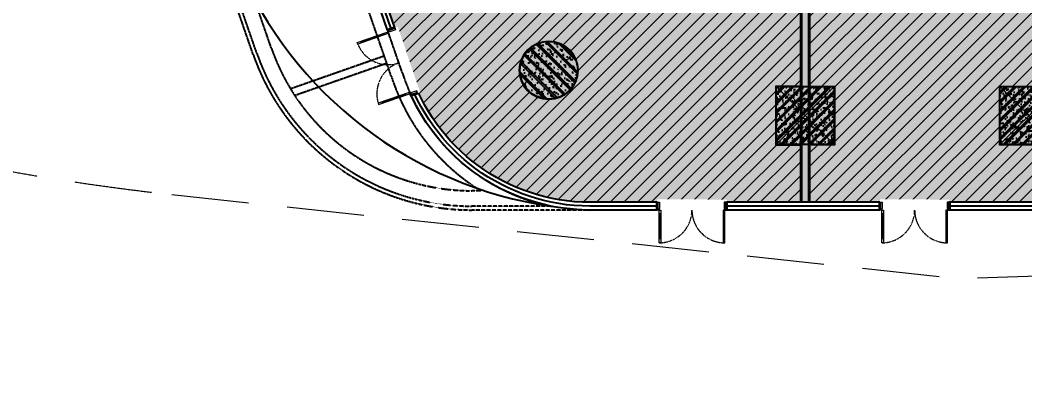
# Model space of a CAD drawing. Header units: millimetres. Extents: x -11451263 to 11578383104, y -507 to 1450429.
# Drawn here: x 11425880 to 11451929, y 1017327 to 1026686 of the extents above; entities that cross this region are included whole.
import ezdxf

# ---------------------------------------------------------------- set-up
doc = ezdxf.new("R2010")
doc.units = ezdxf.units.MM
doc.header["$MEASUREMENT"] = 0
for name, pattern in [('DASH', [0.35, 0.25, -0.1]), ('DASH2-1', [3, 2, -1]), ('HIDDEN2', [0.1875, 0.125, -0.0625])]:
    doc.linetypes.add(name, pattern=pattern)
doc.layers.get('0').update_dxf_attribs({"linetype": 'CONTINUOUS', "lineweight": 13})
doc.layers.get('Defpoints').update_dxf_attribs({"color": 5, "linetype": 'CONTINUOUS', "lineweight": 13})
for name, color, linetype in [('A-GLAZ', 135, 'CONTINUOUS'), ('canopy', 2, 'DASH'), ('xref.asix of  podium$0$xref.asix of  podium$0$KC2-DIM', 251, 'CONTINUOUS'), ('xref.asix of  podium$0$xref.asix of  podium$0$KT-Net cot vach', 6, 'CONTINUOUS'), ('Xref.Asix of Basement B2$0$KT-Net cot vach', 6, 'CONTINUOUS')]:
    doc.layers.add(name, color=color, linetype=linetype)
for name, color, linetype, lineweight in [('CUA', 37, 'CONTINUOUS', 13), ('DO DIEN TICH THONG THUY', 141, 'CONTINUOUS', 13), ('KT-Kich thuoc', 159, 'CONTINUOUS', 18), ('KT-Net cat', 1, 'CONTINUOUS', 40), ('KT-Net thay', 7, 'CONTINUOUS', 25), ('KT-Net to mau', 159, 'CONTINUOUS', 18)]:
    doc.layers.add(name, color=color, linetype=linetype, lineweight=lineweight)
pattern_1 = [(45, (0, 0), (-176.7766952966369, 176.7766952966369), [])]

# ---------------------------------------------------------------- blocks, each defined once
blk = doc.blocks.new('xref.asix of  podium$0$xref.asix of  podium$0$C1500')
at = {"layer": 'xref.asix of  podium$0$xref.asix of  podium$0$KT-Net cot vach'}
h = blk.add_hatch(dxfattribs=at)
h.set_pattern_fill('1BETONG2-BOP', color=250, scale=50, style=0, pattern_type=2)
h.set_pattern_definition([(49.99999999999999, (103512.2201552597, -41871.032165007), (358.6300913003767, -31.37606749129755), [37.5, -412.5]), (355, (103512.2201552597, -41871.032165007), (-69.3756668065, 376.0960668500059), [30, -330]), (100.4514, (103542.1059952597, -41873.64683500701), (289.2546908570108, 344.7197710304768), [31.870095, -350.571056]), (46.18420000000001, (103512.2201552597, -41771.032165007), (533.6205243128222, -82.75950716450905), [56.25, -618.75]), (96.6356, (103556.6885277597, -41777.928818507), (467.3313527743517, 487.0589354502209), [47.805144, -525.8565]), (351.1842, (103512.2201552597, -41771.032165007), (467.3309725668136, 487.0593004626623), [45, -495]), (21, (103562.2201552597, -41796.032165007), (298.4535260592309, -201.3094453326694), [37.5, -412.5]), (226, (103562.2201552597, -41796.032165007), (335.9410612363429, -182.7699045802956), [29.99999999999999, -329.9999999999999]), (71.4514, (103587.0912717597, -41812.807968007), (420.111314290745, 161.2652483549762), [31.870095, -350.571056]), (67.5, (103512.2201552597, -41871.032165007), (-77.95809165226936, 147.1872309201324), [0, -326, 0, -335, 0, -331.25]), (4.500000000000002, (103512.2201552597, -41871.032165007), (141.6754619393668, 190.0515942692064), [0, -191, 0, -318.5, 0, -126.25]), (327.5, (103400.7201552597, -41871.032165007), (266.9112180862045, -11.27743586718988), [0, -125, 0, -390, 0, -517.5]), (317.5, (103350.7201552597, -41871.032165007), (291.5930846711931, 50.05249116615887), [0, -162.5, 0, -259, 0, -367.5]), (315, (103512.2201552597, -41871.032165007), (150.2601910021414, 150.2601910021414), []), (315, (103512.2201552597, -41809.782165007), (150.2601910021414, 150.2601910021414), [])])
h.paths.add_polyline_path([(-2387.629219849594, 22.25616056041326, 1), (-887.6292198495939, 22.25616056041326, 1)])
at = {"color": 6, "ltscale": 0.25}
blk.add_circle((-1637.629219849594, 22.25616056041326), 749.9999999999657, dxfattribs=at)
blk = doc.blocks.new('*U114')
h = blk.add_hatch()
h.set_pattern_fill('VATLIEU04', color=250, scale=40, style=0, pattern_type=2)
h.set_pattern_definition([(49.99999999999999, (550, -550), (286.9040730403014, -25.10085399303804), [30, -330]), (355, (550, -550), (-55.50053344520001, 300.8768534800047), [24, -264]), (100.4514, (573.908672, -552.091736), (231.4037526856086, 275.7758168243814), [25.496076, -280.4568448]), (46.18420000000001, (550, -470), (426.8964194502578, -66.20760573160723), [45, -495]), (96.6356, (585.574698, -475.5173228), (373.8650822194813, 389.6471483601767), [38.2441152, -420.6852]), (351.1842, (550, -470), (373.8647780534509, 389.6474403701299), [36, -396]), (21, (590, -490), (238.7628208473847, -161.0475562661355), [30, -330]), (326.0000000000001, (590, -490), (97.32613276863269, 290.0600180187412), [24, -264]), (71.4514, (609.8968932, -503.4206424), (336.089051432596, 129.012198683981), [25.496076, -280.4568448]), (37.50000000000001, (550, -550), (4.863942126916267, 133.1575415325246), [0, -260.8, 0, -268, 0, -265]), (7.499999999999999, (550, -550), (105.2278149768594, 157.7646847529441), [0, -152.8, 0, -254.8, 0, -101]), (327.5, (460.8, -550), (213.5289744689636, -9.021948693751902), [0, -100, 0, -312, 0, -414]), (317.5, (420.8, -550), (233.2744677369545, 40.04199293292709), [0, -130, 0, -207.2, 0, -294]), (45, (550, -550), (-120.2081528017131, 120.2081528017131), []), (45, (550, -501), (-120.2081528017131, 120.2081528017131), [])])
h.paths.add_polyline_path([(-475, 475), (1025, 475), (1025, -1025), (-475, -1025)])
at = {"color": 6, "ltscale": 0.25}
blk.add_lwpolyline([(-475, 475), (1025, 475), (1025, -1025), (-475, -1025)], close=True, dxfattribs=at)
at = {"layer": 'Defpoints', "linetype": 'ByBlock', "ltscale": 30}
for p, q in [((1025, 475), (-475, -1025)), ((-475, 475), (1025, -1025))]:
    blk.add_line(p, q, dxfattribs=at)
blk = doc.blocks.new('Xref.Asix of Basement B2$0$COT 1-1501')
h = blk.add_hatch()
h.set_pattern_fill('VATLIEU04', color=250, scale=40, style=0, pattern_type=2)
h.set_pattern_definition([(49.99999999999999, (550, -550), (286.9040730403014, -25.10085399303804), [30, -330]), (355, (550, -550), (-55.50053344520001, 300.8768534800047), [24, -264]), (100.4514, (573.9086719993502, -552.0917360000312), (231.4037526856086, 275.7758168243814), [25.496076, -280.4568448]), (46.18420000000001, (550, -470), (426.8964194502578, -66.20760573160723), [45, -495]), (96.6356, (585.5746979992837, -475.5173228000058), (373.8650822194813, 389.6471483601767), [38.2441152, -420.6852]), (351.1842, (550, -470), (373.8647780534509, 389.6474403701299), [36, -396]), (21, (590, -490), (238.7628208473847, -161.0475562661355), [30, -330]), (326.0000000000001, (590, -490), (97.32613276863269, 290.0600180187412), [24, -264]), (71.4514, (609.8968931995332, -503.420642400044), (336.089051432596, 129.012198683981), [25.496076, -280.4568448]), (37.50000000000001, (550, -550), (4.863942126916267, 133.1575415325246), [0, -260.8, 0, -268, 0, -265]), (7.499999999999999, (550, -550), (105.2278149768594, 157.7646847529441), [0, -152.8, 0, -254.8, 0, -101]), (327.5, (460.8000000007451, -550), (213.5289744689636, -9.021948693751902), [0, -100, 0, -312, 0, -414]), (317.5, (420.8000000007451, -550), (233.2744677369545, 40.04199293292709), [0, -130, 0, -207.2, 0, -294]), (45, (550, -550), (-120.2081528017131, 120.2081528017131), []), (45, (550, -501), (-120.2081528017131, 120.2081528017131), [])])
h.paths.add_polyline_path([(-475, 475), (1025, 475), (1025, -1025), (-475, -1025)])
at = {"color": 6, "ltscale": 0.25}
blk.add_lwpolyline([(-475, 475), (1025, 475), (1025, -1025), (-475, -1025)], close=True, dxfattribs=at)
at = {"layer": 'Defpoints', "linetype": 'ByBlock', "ltscale": 30}
for p, q in [((1025, 475), (-475, -1025)), ((-475, 475), (1025, -1025))]:
    blk.add_line(p, q, dxfattribs=at)
blk = doc.blocks.new('xref.asix of  podium$0$xref.asix of  podium$0$MBCot-PN-flat-22')
at = {"layer": 'xref.asix of  podium$0$xref.asix of  podium$0$KC2-DIM'}
blk.add_blockref('xref.asix of  podium$0$xref.asix of  podium$0$C1500', (56026.66503876448, -32074.01372445503), dxfattribs=at)
at = {"layer": 'Xref.Asix of Basement B2$0$KT-Net cot vach'}
for name, p in [('Xref.Asix of Basement B2$0$COT 1-1501', (60761.80540549755, -32951.61682704126)), ('*U114', (66561.80540549755, -32951.61682704126))]:
    blk.add_blockref(name, p, dxfattribs=at)
blk = doc.blocks.new('*U246')
at = {"layer": 'CUA'}
for p, q in [((11442487.31815845, 1021659.265721966), (11442447.31815848, 1021659.264070475)), ((11442467.31815846, 1021659.26489622), (11442467.34499518, 1021009.264896922)), ((11444107.31815677, 1021659.332607334), (11444147.31815674, 1021659.334258825)), ((11444127.31815675, 1021659.33343308), (11444127.34499348, 1021009.333433781)), ((11442487.34499517, 1021009.265722667), (11442447.3449952, 1021009.264071177)), ((11444107.34499349, 1021009.332608036), (11444147.34499346, 1021009.334259526))]:
    blk.add_line(p, q, dxfattribs=at)
for points in [[(11442397.30576927, 1021959.336323082), (11442457.30576922, 1021959.338800318), (11442457.31237825, 1021799.264483228), (11442447.31237826, 1021799.264070356), (11442447.31402975, 1021759.26407039), (11442397.3140298, 1021759.262006027)], [(11444197.30576744, 1021959.410640158), (11444137.3057675, 1021959.408162922), (11444137.31237653, 1021799.333845833), (11444147.31237652, 1021799.334258705), (11444147.31402801, 1021759.334258739), (11444197.31402797, 1021759.336323103)], [(11442447.31402975, 1021759.26407039), (11442487.31402972, 1021759.26572188), (11442487.34912389, 1020909.265722752), (11442447.34912393, 1020909.264071262)], [(11444147.31402801, 1021759.334258739), (11444107.31402804, 1021759.332607249), (11444107.34912222, 1020909.332608121), (11444147.34912219, 1020909.334259612)]]:
    blk.add_lwpolyline(points, close=True, dxfattribs=at)
at = {"layer": 'CUA', "linetype": 'HIDDEN2'}
for centre, radius, start, end in [((11442447.31402975, 1021759.26407039), 849.9999998530715, 270.0024048669189, 0.002365586658900835), ((11444147.31402801, 1021759.334258741), 849.9999998541882, 180.0023655866589, 270.0023263197432)]:
    blk.add_arc(centre, radius, start, end, dxfattribs=at)
blk = doc.blocks.new('KHHFG-flat-42')
blk.add_wipeout([(-1884.3084356654433, 79.61530733713857), (-1884.162269653752, -238.4600480737863), (-84.11101673729695, -264.06321000750177), (-84.2836583703754, 70.29762198869139)]).dxf.layer = 'KT-Kich thuoc'
at = {"layer": 'KT-Net cat'}
for p, q in [((-1884.16385435313, -200.0777921419358), (-1884.172111805528, -0.07779231236781925)), ((-84.16385588608682, -200.0034750658087), (-84.172113340348, -0.003475236357189715))]:
    blk.add_line(p, q, dxfattribs=at)
at = {"layer": 'CUA'}
blk.add_blockref('*U246', (-11444281.48152891, -1021959.339798319), dxfattribs=at)
blk = doc.blocks.new('*U248')
at = {"layer": 'CUA'}
for p, q in [((11448261.156804, 1021659.265721966), (11448221.15680403, 1021659.264070475)), ((11448241.15680402, 1021659.26489622), (11448241.18364074, 1021009.264896922)), ((11449881.15680232, 1021659.332607334), (11449921.15680229, 1021659.334258825)), ((11449901.15680231, 1021659.33343308), (11449901.18363903, 1021009.333433781)), ((11448261.18364072, 1021009.265722667), (11448221.18364076, 1021009.264071177)), ((11449881.18363905, 1021009.332608036), (11449921.18363901, 1021009.334259526))]:
    blk.add_line(p, q, dxfattribs=at)
for points in [[(11448171.14441483, 1021959.336323082), (11448231.14441478, 1021959.338800318), (11448231.15102381, 1021799.264483228), (11448221.15102382, 1021799.264070356), (11448221.15267531, 1021759.26407039), (11448171.15267535, 1021759.262006027)], [(11449971.144413, 1021959.410640158), (11449911.14441305, 1021959.408162922), (11449911.15102208, 1021799.333845833), (11449921.15102207, 1021799.334258705), (11449921.15267356, 1021759.334258739), (11449971.15267352, 1021759.336323103)], [(11448221.15267531, 1021759.26407039), (11448261.15267527, 1021759.26572188), (11448261.18776945, 1020909.265722752), (11448221.18776948, 1020909.264071262)], [(11449921.15267356, 1021759.334258739), (11449881.1526736, 1021759.332607249), (11449881.18776777, 1020909.332608121), (11449921.18776774, 1020909.334259612)]]:
    blk.add_lwpolyline(points, close=True, dxfattribs=at)
at = {"layer": 'CUA', "linetype": 'HIDDEN2'}
for centre, radius, start, end in [((11448221.15267531, 1021759.26407039), 849.9999998530715, 270.0024048669189, 0.002365586658900835), ((11449921.15267357, 1021759.334258741), 849.9999998541882, 180.0023655866589, 270.0023263197432)]:
    blk.add_arc(centre, radius, start, end, dxfattribs=at)
blk = doc.blocks.new('KHHFG-flat-43')
blk.add_wipeout([(-1884.3084356654433, 79.61530733713857), (-1884.162269653752, -238.4600480737863), (-84.11101673543419, -264.06321000750177), (-84.2836583703754, 70.29762198869139)]).dxf.layer = 'KT-Kich thuoc'
at = {"layer": 'KT-Net cat'}
for p, q in [((-1884.16385435313, -200.0777921419358), (-1884.172111805528, -0.07779231236781925)), ((-84.16385588608682, -200.0034750658087), (-84.172113340348, -0.003475236357189715))]:
    blk.add_line(p, q, dxfattribs=at)
at = {"layer": 'CUA'}
blk.add_blockref('*U248', (-11450055.32017446, -1021959.339798319), dxfattribs=at)
blk = doc.blocks.new('WWW')
at = {"layer": 'Defpoints', "linetype": 'DASH2-1', "lineweight": 13, "ltscale": 1000, "flags": 128}
blk.add_lwpolyline([(11429816.83619249, 1022160.11654377), (11450185.49670112, 1019986.391927242), (11488615.66733754, 1021167.255579472), (11491469.21243858, 1024811.360972404), (11462655.78743005, 1159053.890039921), (11457975.31629252, 1176930.890178204), (11455625.97722399, 1177744.852323532), (11446686.1578691, 1170981.351434231), (11423166.61122441, 1153069.948107719), (11399484.09766066, 1135982.713739872, 0.6848770391193201), (11429816.83619249, 1022160.116543293)], format="xyb", dxfattribs=at)
blk = doc.blocks.new('jghhjkghjkgj')
at = {"true_color": 0xf28888}
h = blk.add_hatch(color=11, dxfattribs=at)
h.dxf.hatch_style = 1
edge = h.paths.add_edge_path()
edge.add_line((11466283.08677676, 1045159.335215801), (11466283.08677676, 1032759.335220281))
edge.add_line((11466283.08677676, 1032759.335220281), (11454833.10188411, 1032759.335211071))
edge.add_line((11454833.10188411, 1032759.335211071), (11454833.10188672, 1032759.335226902))
edge.add_line((11454833.10188672, 1032759.335226902), (11446133.10186902, 1032759.3352269))
edge.add_line((11446133.10186902, 1032759.3352269), (11446133.10186902, 1033609.887757531))
edge.add_line((11446133.10186902, 1033609.887757531), (11445918.34170108, 1034231.933613925))
edge.add_line((11445918.34170108, 1034231.933613925), (11441901.02721401, 1032844.963307458))
edge.add_line((11441901.02721401, 1032844.963307458), (11442357.91166952, 1031521.612310319))
edge.add_line((11442357.91166952, 1031521.612310319), (11437915.23475826, 1029987.786419866))
edge.add_line((11437915.23475826, 1029987.786419866), (11437458.35030321, 1031311.137415706))
edge.add_line((11437458.35030321, 1031311.137415706), (11434312.39998763, 1030200.561528921))
edge.add_line((11434312.39998763, 1030200.561528921), (11435976.77098569, 1025390.916321477))
edge.add_arc((11440657.9651616, 1026868.049281125), 4908.716807176173, 197.5128920587287, 269.9282477989292)
edge.add_line((11440651.81791748, 1021959.336323082), (11485787.3255549, 1021959.335528439))
edge.add_arc((11485787.3255549, 1026814.91715749), 4855.581629050896, 270, 361.0120359737786)
edge.add_arc((11484052.80172972, 1026784.276452285), 6590.376070164582, 1.012035973778448, 7.072161650935872)
edge.add_line((11490593.03739566, 1027595.679052872), (11489889.44111853, 1030859.31749462))
edge.add_line((11489889.44111853, 1030859.31749462), (11485433.10186893, 1030859.31749462))
edge.add_line((11485433.10186893, 1030859.31749462), (11482533.20086868, 1030859.324810097))
edge.add_line((11482533.20086868, 1030859.324810097), (11475333.10290397, 1030859.310179142))
edge.add_line((11475333.10290397, 1030859.310179142), (11475333.10290397, 1032759.16139457))
edge.add_line((11475333.10290397, 1032759.16139457), (11475083.10187549, 1032759.335220757))
edge.add_line((11475083.10187549, 1032759.335220757), (11475083.10187549, 1043199.335220757))
edge.add_line((11475083.10187549, 1043199.335220757), (11475083.08677676, 1044046.175538429))
edge.add_line((11475083.08677676, 1044046.175538429), (11475083.08677676, 1045159.336010444))
edge.add_line((11475083.08677676, 1045159.336010444), (11466283.08677676, 1045159.335215801))
at = {"elevation": -7.59479239525951e-05}
blk.add_lwpolyline([(11482533.20086868, 1030859.324810097), (11475333.10290397, 1030859.310179142), (11475333.10290397, 1032759.16139457), (11475083.10187549, 1032759.335220757), (11475083.10187549, 1043199.335220757), (11475083.08677676, 1044046.175538429), (11475083.08677676, 1045159.336010444), (11466283.08677676, 1045159.335215801), (11466283.08677676, 1032759.335220281), (11454833.10188411, 1032759.335211071), (11454833.10188672, 1032759.335226902), (11446133.10186902, 1032759.3352269), (11446133.10186902, 1033609.887757531), (11445918.34170108, 1034231.933613925), (11441901.02721401, 1032844.963307458), (11442357.91166952, 1031521.612310319), (11437915.23475826, 1029987.786419866), (11437458.35030321, 1031311.137415706), (11434312.39998763, 1030200.561528921), (11435976.77098569, 1025390.916321477, 0.3269245432217827), (11440651.81791748, 1021959.336323082), (11485787.3255549, 1021959.335528439, 0.4193965546108029)], format="xyb", dxfattribs=at)
blk = doc.blocks.new('khgklh')
at = {"layer": 'canopy', "ltscale": 5}
for p, q in [((10697.88214731403, -70050.82917119644), (8267.553003868088, -70902.48393895652)), ((10763.28699545935, -70239.83397528704), (8377.527802728117, -71075.87019560474))]:
    blk.add_line(p, q, dxfattribs=at)
at = {"layer": 'canopy', "ltscale": 5, "elevation": -0.000390093371837867}
for points in [[(15027.34511071816, -73943.77858698822, -0.2731029242477328), (11162.13113275543, -70475.03061396314), (6656.394512237981, -57454.49939332076, 0.427810969143063), (-8853.173405764624, -51197.56830630044), (-19318.85072646663, -54808.31752511521)], [(13202.32101749443, -73543.77858699055, -0.1801637299627375), (10877.32292802818, -70569.37130632752), (6375.145997848362, -57559.12676311319, 0.4279956517572017), (-8742.072050927207, -51476.59015814785), (-18746.97092580982, -54928.36682675814)], [(13202.32101749443, -73543.77858699055), (12966.25534484722, -73543.77858699078, -0.3196787448615952), (7768.662873052061, -69842.3981894668), (3990.141497606412, -58923.34992125386, 0.413941481205517), (-6814.722475355491, -53667.81290428911), (-15502.14084565081, -56665.0474000246, -0.4127982625818212), (-18676.83102873527, -55128.52191591205), (-18746.97092580795, -54928.36682675767)], [(15027.34511071816, -73943.77858698822), (12966.25534484722, -73943.77858699078, -0.3196787448616134), (7390.656147684902, -69973.20688786951), (3612.134772242978, -59054.15861966449, 0.4139414812055505), (-6684.265013666824, -54045.94099196384), (-15371.68338406831, -57043.17548773729, -0.4127982625818695), (-19054.32399644144, -55260.80592603411), (-19224.47748456337, -54775.24652251636)], [(16026.94759532064, -74043.77858698682), (12966.25534484722, -74043.77858699078, -0.3196787448616574), (7296.154466342181, -70005.90906247112), (3517.63309090212, -59086.86079426727, 0.4139414812055048), (-6651.650648243725, -54140.47301388194), (-15339.06901867315, -57137.70750966563, -0.4127982625819279), (-19148.69723836891, -55293.87692856451), (-19318.85072646663, -54808.31752511382)]]:
    blk.add_lwpolyline(points, format="xyb", dxfattribs=at)

msp = doc.modelspace()

# ---------------------------------------------------------------- hatches: boundary and pattern name
at = {"layer": 'DO DIEN TICH THONG THUY'}
h = msp.add_hatch(dxfattribs=at)
h.set_pattern_fill('ANSI31', color=256, scale=2000)
h.set_pattern_definition(pattern_1)
edge = h.paths.add_edge_path(flags=16)
edge.add_arc((11439585.33303313, 1025384.194275443), 765, 0, 360)
edge = h.paths.add_edge_path()
edge.add_line((11446118.10186902, 1021959.336323082), (11440651.81791743, 1021959.336323082))
edge.add_arc((11440657.9651616, 1026868.04928113), 4908.716807182356, 197.5128920587596, 269.9282477981901, ccw=False)
edge.add_line((11435976.77098569, 1025390.916321477), (11434309.74973258, 1030208.220149818))
edge.add_line((11434309.74973258, 1030208.220149818), (11437449.06673764, 1031292.063471118))
edge.add_line((11437449.06673764, 1031292.063471118), (11437905.95118726, 1029968.712948622))
edge.add_line((11437905.95118726, 1029968.712948622), (11442376.9856088, 1031512.32921771))
edge.add_line((11442376.9856088, 1031512.32921771), (11441920.10130116, 1032835.679789398))
edge.add_line((11441920.10130116, 1032835.679789398), (11445909.05813397, 1034212.859668819))
edge.add_line((11445909.05813397, 1034212.859668819), (11446118.10186902, 1033607.3712735))
edge.add_line((11446118.10186902, 1033607.3712735), (11446118.10186902, 1030974.335232368))
edge.add_line((11446118.10186902, 1030974.335232368), (11445468.10261301, 1030974.335232368))
edge.add_line((11445468.10261301, 1030974.335232368), (11445468.10261301, 1029444.335232368))
edge.add_line((11445468.10261301, 1029444.335232368), (11446118.10186902, 1029444.335232368))
edge.add_line((11446118.10186902, 1029444.335232368), (11446118.10186902, 1024974.335012296))
edge.add_line((11446118.10186902, 1024974.335012296), (11445468.10261971, 1024974.335012296))
edge.add_line((11445468.10261971, 1024974.335012296), (11445468.10261971, 1023444.335012296))
edge.add_line((11445468.10261971, 1023444.335012296), (11446118.10186902, 1023444.335012296))
edge.add_line((11446118.10186902, 1023444.335012296), (11446118.10186902, 1021959.336323082))
h = msp.add_hatch(dxfattribs=at)
h.set_pattern_fill('ANSI31', color=256, scale=2000)
h.set_pattern_definition(pattern_1)
h.paths.add_polyline_path([(11451268.10261971, 1024974.335012296), (11452798.10261971, 1024974.335012296), (11452798.10261971, 1023444.335012296), (11451268.10261971, 1023444.335012296)], flags=16)
h.paths.add_polyline_path([(11457700.90699358, 1021959.336323082), (11457700.90699358, 1023444.335012296), (11457068.10261971, 1023444.335012296), (11457068.10261971, 1024974.335012296), (11457718.08677676, 1024974.335012296), (11457718.08677676, 1032744.335226903), (11446348.10186902, 1032744.335226903), (11446348.10186902, 1030974.335232368), (11446998.10261301, 1030974.335232368), (11446998.10261301, 1029444.335232368), (11446348.10186902, 1029444.335232368), (11446348.10186902, 1024974.335012296), (11446998.10261971, 1024974.335012296), (11446998.10261971, 1023444.335012296), (11446348.10186902, 1023444.335012296), (11446348.10186902, 1021959.336323082)])

# ---------------------------------------------------------------- linework, layer by layer
at = {"layer": 'A-GLAZ'}
for points in [[(11489846.32031227, 1031059.336010941), (11490593.03841823, 1027595.679847516, -0.4508459645649955), (11485787.32657747, 1021959.336323082), (11440651.81791748, 1021959.336323082, -0.3269245432215398), (11435976.77098569, 1025390.916321477), (11431468.65610213, 1038418.320169336, 0.4276918106004188), (11415697.60093426, 1044791.594143705), (11415409.6888013, 1044692.26196698)], [(11489948.6211238, 1031059.320596562), (11490691.53976418, 1027613.288275749, -0.4511126140275254), (11485788.20534503, 1021859.336323082), (11440651.75561756, 1021859.336323082, -0.3268516886257801), (11435881.82200773, 1025359.50673009), (11431374.89688185, 1038383.472454897, 0.4277510049414529), (11415734.57754292, 1044698.567133444), (11415442.3619276, 1044597.750218072)], [(11490047.26015369, 1031076.290377068), (11490790.03372707, 1027630.930950333, -0.4513714951595503), (11485789.07544007, 1021759.336323082), (11440651.69393651, 1021759.336323082, -0.3267809868965265), (11435786.87747394, 1025328.084296106), (11431281.14085342, 1038348.615516748, 0.427810969143063), (11415771.57293542, 1044605.546603768), (11415474.88462918, 1044502.980154485)]]:
    msp.add_lwpolyline(points, format="xyb", dxfattribs=at)
at = {"layer": 'DO DIEN TICH THONG THUY'}
msp.add_lwpolyline([(11446118.10186902, 1021959.336323082), (11440651.81791743, 1021959.336323082, -0.3269245432181557), (11435976.77098569, 1025390.916321477), (11434309.74973258, 1030208.220149818), (11437449.06673764, 1031292.063471118), (11437905.95118726, 1029968.712948622), (11442376.9856088, 1031512.32921771), (11441920.10130116, 1032835.679789398), (11445909.05813397, 1034212.859668819), (11446118.10186902, 1033607.3712735), (11446118.10186902, 1030974.335232368), (11445468.10261301, 1030974.335232368), (11445468.10261301, 1029444.335232368), (11446118.10186902, 1029444.335232368), (11446118.10186902, 1024974.335012296), (11445468.10261971, 1024974.335012296), (11445468.10261971, 1023444.335012296), (11446118.10186902, 1023444.335012296)], format="xyb", close=True, dxfattribs=at)
for points in [[(11457700.90699358, 1021959.336323082), (11457700.90699358, 1023444.335012296), (11457068.10261971, 1023444.335012296), (11457068.10261971, 1024974.335012296), (11457718.08677676, 1024974.335012296), (11457718.08677676, 1032744.335226903), (11446348.10186902, 1032744.335226903), (11446348.10186902, 1030974.335232368), (11446998.10261301, 1030974.335232368), (11446998.10261301, 1029444.335232368), (11446348.10186902, 1029444.335232368), (11446348.10186902, 1024974.335012296), (11446998.10261971, 1024974.335012296), (11446998.10261971, 1023444.335012296), (11446348.10186902, 1023444.335012296), (11446348.10186902, 1021959.336323082)], [(11451268.10261971, 1024974.335012296), (11452798.10261971, 1024974.335012296), (11452798.10261971, 1023444.335012296), (11451268.10261971, 1023444.335012296)]]:
    msp.add_lwpolyline(points, close=True, dxfattribs=at)
msp.add_circle((11439585.33303313, 1025384.194275443), 765, dxfattribs=at)
at = {"layer": 'KT-Net cat'}
for p, q in [((11446333.08677676, 1033643.484574561), (11446333.08677676, 1021959.336323083)), ((11446133.08677676, 1033609.931471776), (11446133.08677676, 1021959.336323082))]:
    msp.add_line(p, q, dxfattribs=at)
at = {"layer": 'KT-Net thay'}
msp.add_lwpolyline([(11396107.90792437, 1039685.926823595, 0.2439045336676132), (11403664.70561562, 1037258.323705433), (11416891.61681161, 1041818.443626517, -0.4300753487524684), (11428470.18972022, 1037297.908884607), (11431959.01760873, 1027216.007461658, 0.2618070915274689), (11440651.69393651, 1021759.336323082)], format="xyb", dxfattribs=at)

# ---------------------------------------------------------------- block references
at = {"layer": 'KT-Net to mau'}
msp.add_blockref('jghhjkghjkgj', (-0.0001486800611019135, 0.003101942013017833, 4.458499265995849e-05), dxfattribs=at)
at = {"layer": 'xref.asix of  podium$0$xref.asix of  podium$0$KC2-DIM'}
msp.add_blockref('xref.asix of  podium$0$xref.asix of  podium$0$MBCot-PN-flat-22', (11385196.29721421, 1057435.951839337), dxfattribs=at)

# ---------------------------------------------------------------- next in the draw order: block references
at = {"layer": 'KT-Net cat', "rotation": 289.0857413940225}
msp.add_blockref('KHHFG-flat-42', (11436211.70732421, 1024712.004927341), dxfattribs=at)
at = {"layer": 'KT-Net cat'}
for name, p in [('KHHFG-flat-42', (11444281.48152891, 1021959.339798319)), ('KHHFG-flat-43', (11450055.32017446, 1021959.339798319))]:
    msp.add_blockref(name, p, dxfattribs=at)

# ---------------------------------------------------------------- next in the draw order: block references
at = {"layer": 'KT-Kich thuoc'}
msp.add_blockref('WWW', (0, 0), dxfattribs=at)

# ---------------------------------------------------------------- next in the draw order: block references
at = {"layer": 'KT-Net thay'}
msp.add_blockref('khgklh', (11424624.74619251, 1095803.118012011, 4.458557435840575e-05), dxfattribs=at)

doc.saveas('drawing.dxf')
